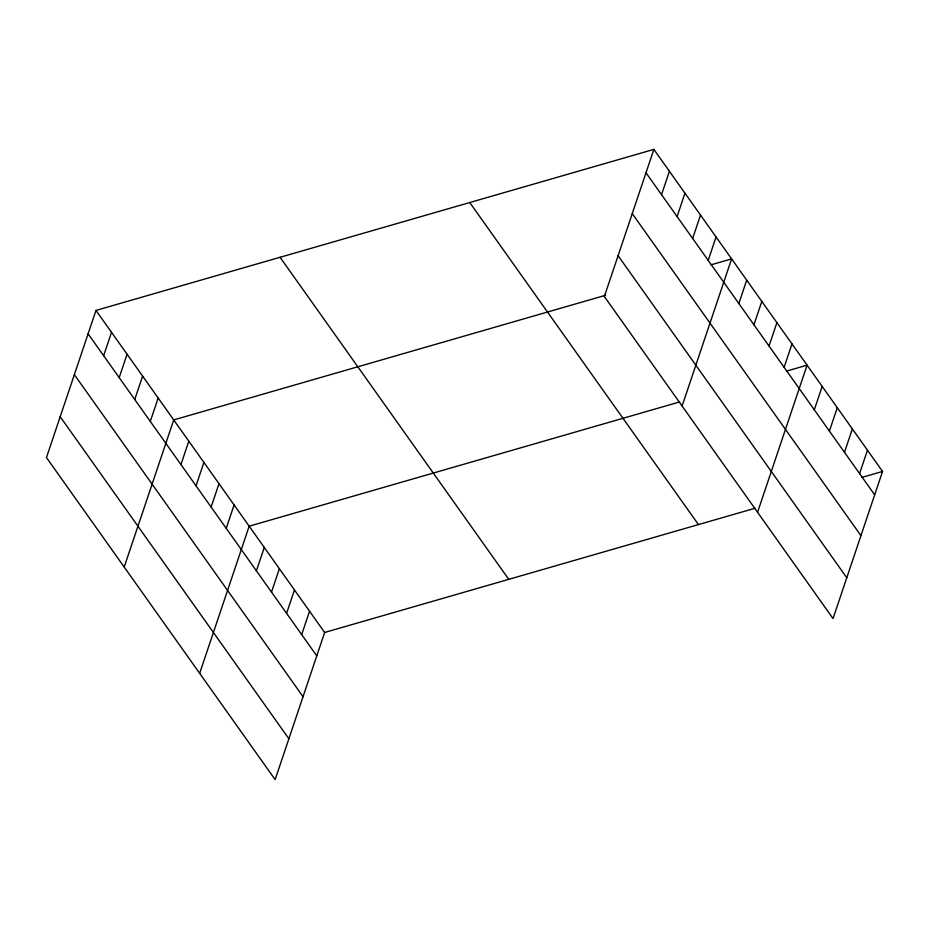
<?xml version="1.0" encoding="UTF-8"?>
<svg xmlns="http://www.w3.org/2000/svg" width="929" height="929" viewBox="0 0 929 929"><rect width="100%" height="100%" fill="white"/><g stroke="black" fill="none" stroke-linecap="round" stroke-linejoin="round"><path stroke-width="1.39" d="M95.966 310.425L46.45 457.556L275.135 779.605L324.651 632.475L95.966 310.425L653.865 149.395L882.55 471.444L833.034 618.575L604.349 296.525L653.865 149.395M103.642 355.702L111.515 332.327M119.202 377.604L127.064 354.228M134.751 399.505L142.613 376.117M150.301 421.406L158.174 398.018M124.207 567.05L173.723 419.92L605.65 295.248M180.946 464.558L188.808 441.182M196.031 485.821L203.904 462.433M211.127 507.071L219 483.684M226.223 528.334L234.096 504.946M199.665 673.328L249.181 526.197L679.726 401.92M256.404 570.836L264.277 547.46M271.5 592.098L279.374 568.711M286.596 613.349L294.47 589.961M301.693 634.612L309.554 611.224M661.541 194.672L669.414 171.296M677.09 216.573L684.963 193.186M692.639 238.474L700.512 215.087M708.2 260.375L716.062 236.988M682.095 406.019L731.611 258.889L710.848 264.881M738.834 303.528L746.707 280.14M753.93 324.79L761.803 301.402M769.026 346.041L776.899 322.653M784.122 367.292L791.984 343.916M757.565 512.297L807.08 365.167L786.317 371.159M814.303 409.805L822.177 386.418M829.4 431.068L837.273 407.68M844.496 452.318L852.357 428.931M859.592 473.581L867.454 450.193M324.651 632.475L755.196 508.209M861.787 477.436L882.55 471.444M645.992 172.771L874.677 494.832M632.254 213.612L860.939 535.661M618.087 255.684L846.772 577.745M469.76 202.534L698.445 524.583M280.07 257.287L508.755 579.336M88.092 333.813L316.777 655.862M74.355 374.642L303.04 696.704M60.188 416.715L288.884 738.776"/></g></svg>
